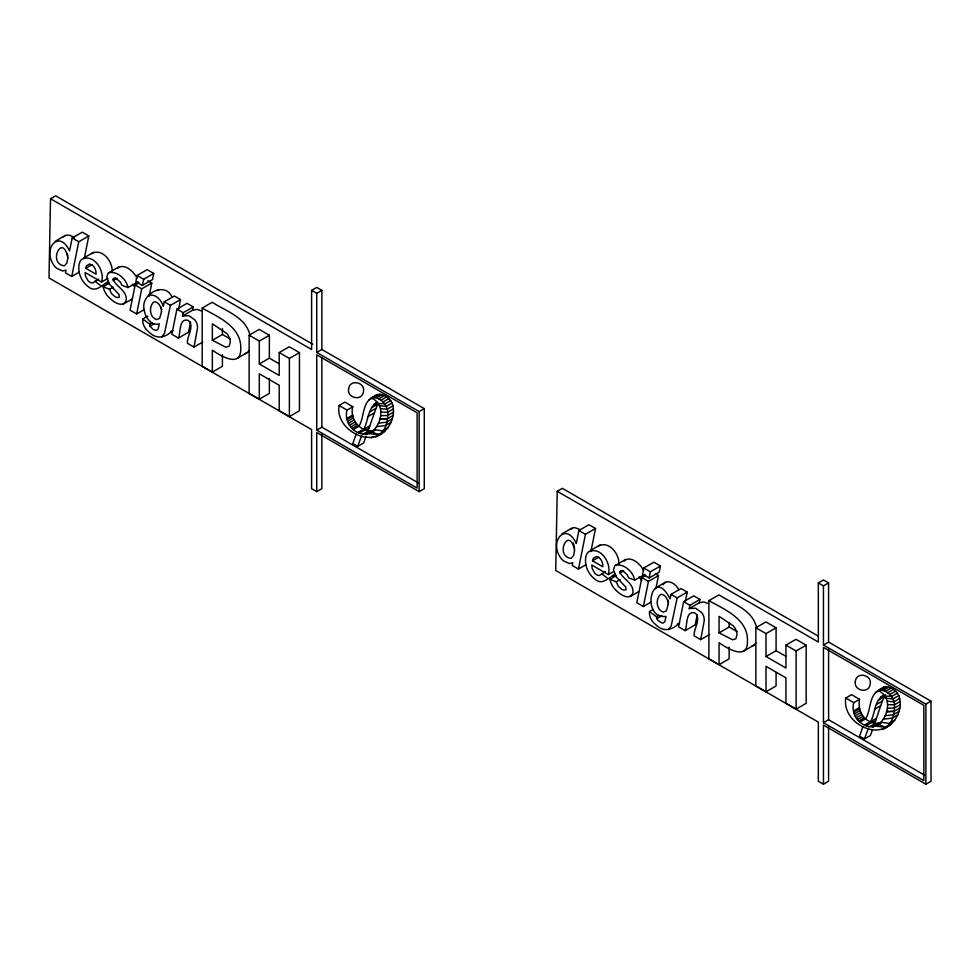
<?xml version="1.0" encoding="UTF-8"?>
<svg xmlns="http://www.w3.org/2000/svg" width="980" height="980" viewBox="0 0 980 980"><rect width="100%" height="100%" fill="white"/><g stroke="black" fill="none" stroke-linecap="round" stroke-linejoin="round"><path stroke-width="1.47" d="M312.755 344.25L55.627 195.792L50.507 198.744L49 277.953L311.615 429.571L311.615 488.702L316.736 491.654L321.857 488.702L321.857 434.116M818.153 636.032L562.349 488.346L557.228 491.299L555.721 570.495L818.337 722.113L818.337 781.256L823.457 784.208L828.578 781.256L828.578 726.67M147.796 316.062L142.762 318.978C142.235 323.927 144.758 328.729 148.593 331.742C156.604 339.876 164.91 337.965 172.921 330.468M653.268 609.352L649.483 611.532C648.956 616.481 651.48 621.271 655.314 624.297C663.325 632.431 671.631 630.52 679.642 623.023M98.735 279.043L92.757 282.889A7.277 4.202 60 0 1 88.004 280.684L85.431 275.919L85.113 272.514L101.589 282.032C105.166 270.835 93.737 252.914 81.536 259.48A20.764 11.98 60 0 0 78.939 265.445C77.959 273.175 81.426 281.15 87.465 286.001C95.011 293.743 101.957 285.266 108.388 281.395M605.456 571.585L599.478 575.444A7.277 4.202 60 0 1 594.725 573.239L592.153 568.474L591.834 565.068L608.323 574.586C611.888 563.39 600.458 545.468 588.257 552.034A20.764 11.98 60 0 0 585.66 557.988C584.68 565.73 588.147 573.704 594.186 578.555C601.732 586.297 608.678 577.82 615.109 573.949M374.887 430.232C361.718 433.871 349.088 419.808 352.812 406.761L344.874 402.119L339.08 405.463L347.018 410.106C343.331 423.115 355.887 437.301 369.093 433.577C381.441 427.096 386.843 404.446 371.236 398.015M883.225 687.421C889.362 685.339 896.21 690.165 898.795 695.592L893.001 698.924L886.508 698.36L883.654 695.629C874.221 699.647 875.201 714.016 870.595 721.733C861.42 718.744 857.892 708.148 859.534 699.316L851.596 694.673L845.801 698.005L853.739 702.66C850.052 715.67 862.608 729.855 875.814 726.131C888.162 719.651 893.564 697.001 877.958 690.569M339.08 405.463C334.107 434.569 386.72 455.075 387.7 415.471C388.84 406.933 382.641 398.468 373.993 397.586C362.037 399.803 364.364 418.619 358.864 426.325L353.07 429.657M375.426 436.994C388.729 432.204 396.961 416.488 392.074 403.037C389.477 397.255 380.191 390.898 374.666 396.484M845.801 698.005C840.828 727.123 893.442 747.63 894.422 708.013C895.561 699.487 889.362 691.023 880.714 690.128C868.758 692.358 871.085 711.174 865.585 718.867L859.791 722.211M882.147 729.537C895.451 724.747 903.683 709.042 898.795 695.592M178.421 338.076C180.737 333.249 178.703 317.618 188.123 320.362C195.204 325.875 186.641 336.361 187.413 343.27L193.991 347.067L197.605 327.663L197.176 324.454A7.901 4.557 60 0 0 194.934 319.982L188.956 315.67L182.513 316.013L183.162 312.73L193.232 306.924L186.996 303.322L176.927 309.141L171.843 334.278L178.421 338.076L188.491 332.257L190.573 321.942M182.513 316.013L192.595 310.195L193.232 306.924M685.143 630.63C687.458 625.804 685.424 610.173 694.845 612.917C701.925 618.429 693.362 628.915 694.134 635.824L700.712 639.622L704.326 620.218L703.897 617.008A7.901 4.557 60 0 0 701.655 612.537L695.678 608.225L689.234 608.568L689.883 605.285L699.953 599.466L693.717 595.877L683.648 601.696L678.564 626.832L685.143 630.63L695.212 624.811L697.295 614.485M689.234 608.568L699.316 602.749L699.953 599.466M71.736 276.483L78.743 241.766L88.812 235.96L82.247 232.162L72.177 237.969L69.543 250.966C59.523 229.394 43.549 247.291 52.516 263.069A10.792 6.235 60 0 0 56.84 268.361L62.549 270.982L66.052 270.161L65.513 272.893L71.736 276.483L79.294 272.122M84.439 257.654L88.812 235.96M138.94 282.84L135.167 285.021L130.083 310.17L136.649 313.968L144.207 309.607C140.018 294.527 165.277 280.439 172.076 297.308M137.09 275.454L135.853 281.615L142.419 285.413L152.488 279.594L153.725 273.432L147.159 269.635L137.09 275.454L143.656 279.251L153.725 273.432M136.649 313.968L141.733 288.818L151.802 283L147.87 280.733M142.419 285.413L143.656 279.251M149.119 296.315L151.802 283M148.691 295.47C155.661 293.302 161.369 300.346 163.354 306.275L164.273 301.828L174.342 296.009L180.504 299.574L170.422 305.38L164.469 333.384L161.81 336.998M178.691 308.553L180.504 299.574M578.457 569.037L585.464 534.321L595.534 528.502L588.968 524.716L578.898 530.523L576.265 543.52C566.244 521.936 550.27 539.845 559.237 555.623A10.792 6.235 60 0 0 563.561 560.915L569.27 563.537L572.773 562.716L572.234 565.448L578.457 569.037L586.016 564.676M590.866 551.654L595.534 528.502M645.661 575.395L641.888 577.575L636.804 602.725L643.37 606.522L650.928 602.161M643.811 568.008L642.574 574.17L649.14 577.955L659.221 572.149L660.447 565.987L653.88 562.189L643.811 568.008L650.377 571.806L660.447 565.987M649.14 577.955L650.377 571.806M643.37 606.522L648.454 581.373L658.523 575.554L655.902 574.035M655.841 588.87L658.523 575.554M649.483 611.532L656.429 616.702L657.874 620.426L661.855 622.925L663.313 623.06L664.857 621.565L666.02 616.42C640.026 619.421 652.104 563.733 670.075 598.817L670.994 594.382L681.063 588.563L687.225 592.116L677.143 597.935L671.19 625.938L668.532 629.552M685.412 601.108L687.225 592.116M109.442 283.134L103.157 286.773L103.782 289.039A13.267 7.668 60 0 0 107.053 295.299C110.838 300.174 122.108 309.374 126.126 300.615C127.768 290.999 116.179 286.797 112.97 279.41L113.876 278.1L116.841 279.018L120.369 282.093L121.924 285.29L128 287.581L138.07 281.762M616.163 575.689L609.879 579.327L610.503 581.593A13.267 7.668 60 0 0 613.774 587.853C617.559 592.729 628.829 601.928 632.847 593.17C634.489 583.553 622.9 579.351 619.703 571.965L620.597 570.654L623.562 571.573L627.09 574.648L628.645 577.845L634.721 580.123L644.791 574.317M363.874 429.216L363.874 429.179C368.284 420.788 367.855 407.558 377.079 402.4M367.978 430.906L377.496 404.336L371.702 407.68M874.699 723.461L882.319 701.055L885.565 694.808M85.775 268.275L86.608 265.715L89.682 263.963C94.19 264.955 96.371 269.953 96.052 274.216L85.775 268.275L92.071 264.637M592.496 560.83L593.329 558.269L596.404 556.518C600.912 557.498 603.092 562.495 602.774 566.759L592.496 560.83L598.792 557.191M361.706 435.598L357.688 446.366L352.812 443.548L356.267 434.018M357.688 446.366L363.654 442.997L366.055 436.284M868.427 728.152L864.409 738.92L859.534 736.103L862.988 726.572M864.409 738.92L870.375 735.551L872.298 730.173M117.404 268.471C123.835 262.42 134.052 271.644 136.992 278.1M624.125 561.026C630.557 554.974 640.773 564.198 643.713 570.654M663.068 584.668C667.294 577.906 676.604 584.337 678.797 589.862M212.342 372.106L212.342 350.166C220.819 356.059 241.399 368.517 240.749 348.243C241.325 326.536 217.928 316.944 202.174 308.088L202.174 366.238L212.342 372.106L222.411 366.287L222.411 354.589M237.148 358.435L247.23 352.616L249.141 350.46M719.063 664.661L719.063 642.721C727.54 648.613 748.12 661.071 747.471 640.798C748.058 619.091 724.649 609.499 708.895 600.642L708.895 658.793L719.063 664.661L729.132 658.842L729.132 647.143M743.869 650.99L753.951 645.171L755.862 643.015M881.265 689.148L875.483 692.492M63.541 236.829C66.64 233.424 71.614 235.494 74.553 238.018M119.021 266.768L108.008 273.298L106.796 277.083L109.013 283.759L119.107 294.613L119.364 297.173L117.086 297.614L115.064 296.732L111.622 293.792L109.515 289.284L103.157 286.773M570.262 529.384L574.084 527.51L578.984 528.967M625.742 559.323L614.73 565.852L613.517 569.637L615.734 576.313L625.828 587.167L626.085 589.727L623.807 590.168L621.786 589.286L618.343 586.346L616.236 581.838L609.879 579.327M91.606 253.673C101.896 247.511 112.933 261.513 112.124 271.546M598.327 546.227C608.617 540.066 619.654 554.068 618.846 564.1M157.596 290.423L158.772 289.664M55.248 241.288L65.317 235.47M83.631 258.034L93.7 252.215M101.589 282.032L107.886 278.406M112.97 279.41L115.493 277.953M108.903 282.363L106.318 283.428M113.202 280.5L116.975 278.32M109.515 289.284L113.3 287.103M123.394 304.033L132.202 298.949M142.762 318.978L149.707 324.147L152.219 322.69M144.232 309.656C144.795 316.908 151.079 326.218 159.299 323.865L158.135 329.01L156.592 330.505L153.248 329.525L150.05 326.181L153.823 324M202.174 308.088L212.244 302.281C226.049 311.199 246.286 317.349 250.084 335.711M193.991 347.067L202.799 341.983M212.342 340.293L225.939 347.238L229.124 346.21L230.275 342.363A9.212 5.317 60 0 0 226.821 333.457L212.342 323.792L212.342 340.293L222.411 334.486L230.484 339.031M50.507 198.744L311.615 349.493L311.615 290.362L316.736 287.41L321.857 290.362L321.857 349.493L424.279 408.636L424.279 488.702L419.158 491.654L316.736 432.523L316.736 491.654M311.615 290.362L316.736 293.326L321.857 290.362M249.128 335.197L259.198 329.39L269.365 335.258L269.365 358.141L259.296 363.96L259.296 341.065L249.128 335.197L249.128 393.348L259.296 399.215L269.365 393.397L269.365 378.439M259.296 341.065L269.365 335.258M259.296 363.96L279.214 375.45L279.214 352.567L289.284 346.761L299.451 352.629L299.451 410.767L289.382 416.586L279.214 410.718L279.214 385.287L259.296 373.784L259.296 399.215M279.214 352.567L289.382 358.435L299.451 352.629M316.736 293.326L316.736 352.457L321.857 349.493M347.018 410.106L352.812 406.761M370.722 398.211L377.018 394.671M371.861 397.782L377.643 394.45M368.762 399.938L373.38 397.268M316.736 430.159L417.113 488.113L417.113 412.776L316.736 354.821L316.736 430.159L321.857 427.194L418.264 482.858M373.993 397.586L379.787 394.242M376.283 397.99L382.077 394.646M378.635 398.909L384.417 395.565M347.018 418.35L352.812 415.005M347.116 419.477L352.898 416.132M380.938 400.257L386.72 396.912M373.735 404.556L377.202 402.547M347.582 421.314L353.363 417.97M383.094 401.947L388.876 398.603M348.353 423.311L354.148 419.979M369.815 411.845L375.597 408.513M390.775 400.538L384.993 403.87L378.06 403.478M349.37 425.308L355.152 421.964M368.1 416.537L373.882 413.193M392.074 403.037L386.279 406.382L379.787 405.818L376.933 403.074L374.764 403.736M350.546 427.145L356.328 423.801M351.808 428.64L357.59 425.308M392.98 405.867L387.198 409.211L380.742 408.734M393.446 408.917L387.663 412.249L381 412.09M369.668 425.847L358.092 432.523L364.009 429.252M393.482 412.127L387.7 415.471L380.632 415.716M359.488 433.136L365.271 429.804M365.466 430.232L368.933 428.223M379.713 419.465L387.308 418.791L393.103 415.447M363.029 434.128L368.823 430.784M365.638 434.287L371.42 430.943M392.294 418.852L386.512 422.196L378.341 423.164M366.251 434.25L372.033 430.906M375.377 429.963L369.093 433.577L378.954 434.765L384.748 431.421M391.216 422.209L385.422 425.541L376.565 426.655M388.19 427.562L382.408 430.906L374.421 429.632M371.249 437.974L373.564 436.639M316.736 352.457L419.158 411.588L424.279 408.636M561.969 533.843L572.038 528.024M590.352 550.589L600.422 544.77M608.323 574.586L613.358 571.683M619.703 571.965L622.214 570.507M615.624 574.917L613.039 575.983M619.924 573.055L623.709 570.875M616.236 581.838L620.022 579.658M630.115 596.587L638.923 591.504M655.412 588.024L665.494 582.218M656.429 616.702L658.94 615.244M656.772 618.735L661.806 615.82M708.895 600.642L718.965 594.836C732.428 603.729 752.223 609.438 756.511 627.2M700.712 639.622L709.52 634.538M719.063 632.847L732.66 639.793L735.845 638.764L736.997 634.918A9.212 5.317 60 0 0 733.542 626.012L719.063 616.346L719.063 632.847L729.132 627.029L737.205 631.586M557.228 491.299L818.337 642.047L818.337 582.916L823.457 579.964L828.578 582.916L828.578 642.047L931 701.19L931 781.256L925.88 784.208L823.457 725.077L823.457 784.208M818.337 582.916L823.457 585.869L828.578 582.916M755.85 627.751L765.919 621.933L776.087 627.812L776.087 650.696L766.017 656.502L766.017 633.619L755.85 627.751L755.85 685.89L766.017 691.77L776.087 685.951L776.087 672.488M766.017 633.619L776.087 627.812M766.017 656.502L785.936 668.005L785.936 645.122L796.005 639.303L806.173 645.183L806.173 703.322L796.103 709.14L785.936 703.273L785.936 677.842L766.017 666.339L766.017 691.77M785.936 645.122L796.103 650.99L806.173 645.183M823.457 585.869L823.457 645.011L828.578 642.047M853.739 702.66L859.534 699.316M877.443 690.765L883.74 687.225M878.582 690.337L884.364 686.992M823.457 722.713L923.834 780.656L923.834 705.318L823.457 647.376L823.457 722.713L828.578 719.749L924.985 775.413M880.714 690.128L886.508 686.796M883.005 690.533L888.799 687.201M885.357 691.464L891.139 688.119M853.739 710.904L859.534 707.56M853.837 712.019L859.619 708.687M887.66 692.811L893.442 689.467M880.457 697.111L883.923 695.102M854.303 713.869L860.085 710.524M878.423 700.235L884.217 696.89M889.816 694.502L895.598 691.157M855.075 715.865L860.869 712.521M876.537 704.399L882.319 701.055M897.496 693.081L891.714 696.425L884.781 696.033M856.091 717.862L861.873 714.518M874.822 709.091L880.604 705.747M857.267 719.688L863.049 716.356M858.529 721.194L864.311 717.85M899.701 698.422L893.919 701.766L887.464 701.288M900.167 701.472L894.385 704.804L887.721 704.645M864.813 725.077L876.389 718.401M900.204 704.681L894.422 708.013L887.353 708.27M864.948 725.151L870.73 721.807L875.544 723.338L881.608 722.787L875.814 726.131L885.675 727.319L891.469 723.975L888.995 723.681M866.21 725.69L871.992 722.358M872.188 722.774L875.655 720.778M886.435 712.019L894.03 711.345L899.824 708.001M869.75 726.682L875.544 723.338M872.359 726.842L878.141 723.497M899.015 711.407L893.233 714.751L885.063 715.719M872.972 726.805L878.754 723.461M897.937 714.763L892.143 718.095L883.286 719.21M894.912 720.116L889.13 723.461L881.143 722.187M823.457 645.011L925.88 704.142L931 701.19M244.853 353.731L247.23 352.616M751.587 646.286L753.951 645.171M192.595 310.195L196.956 309.398L201.219 310.868M699.316 602.749L703.677 601.953L707.94 603.423M108.952 272.587C117.588 271.068 126.42 279.214 128 287.581M615.673 565.142C624.309 563.623 633.141 571.769 634.721 580.123M170.606 331.522L171.88 331.179M677.327 624.076L678.601 623.733M378.427 434.299L381.208 433.65M883.752 727.185L887.929 726.205M387.308 418.791L379.934 418.717M894.03 711.345L886.655 711.272M371.91 431.972L378.954 434.765M878.631 724.514L885.675 727.319M72.177 237.969L78.743 241.766M578.898 530.523L585.464 534.321M269.365 358.141L279.325 363.886M776.087 650.696L786.046 656.441M135.167 285.021L141.733 288.818M164.273 301.828L170.422 305.38M176.927 309.141L183.162 312.73M641.888 577.575L648.454 581.373M670.994 594.382L677.143 597.935M683.648 601.696L689.883 605.285M601.671 573.766L607.563 578.31M94.95 281.223L100.842 285.756M639.193 576.938L641.802 580.65M132.472 284.384L134.089 286.356M574.66 548.506L573.349 543.03M66.959 253.355L67.939 255.952M667.613 599.613L668.544 602.21M160.892 307.059L161.822 309.668M149.707 324.147L150.05 326.181M925.88 704.142L925.88 784.208M828.578 648.932L828.578 719.749M796.103 650.99L796.103 709.14M729.132 622.533L729.132 627.029M419.158 411.588L419.158 491.654M321.857 357.896L321.857 427.194M289.382 358.435L289.382 416.586M222.411 328.484L222.411 334.486M161.541 311.652L159.642 318.377L156.567 319.566C149.609 317.41 148.593 306.63 153.676 302.085L155.22 301.767C159.458 302.832 161.369 307.671 161.541 311.652M668.262 604.207L666.363 610.932L663.289 612.108C656.331 609.964 655.314 599.184 660.398 594.64L661.941 594.321C666.18 595.375 668.091 600.226 668.262 604.207M67.841 257.899L66.922 262.946L64.447 265.837C47.065 263.792 62.806 231.88 67.841 257.899M574.562 550.454L573.643 555.489L571.168 558.392C553.786 556.346 569.527 524.435 574.562 550.454M348.623 388.938C346.724 398.333 362.661 401.579 363.494 391.424C365.393 382.016 349.456 378.782 348.623 388.938M855.344 681.492C853.445 690.888 869.383 694.134 870.216 683.979C872.114 674.571 856.177 671.337 855.344 681.492"/></g></svg>
